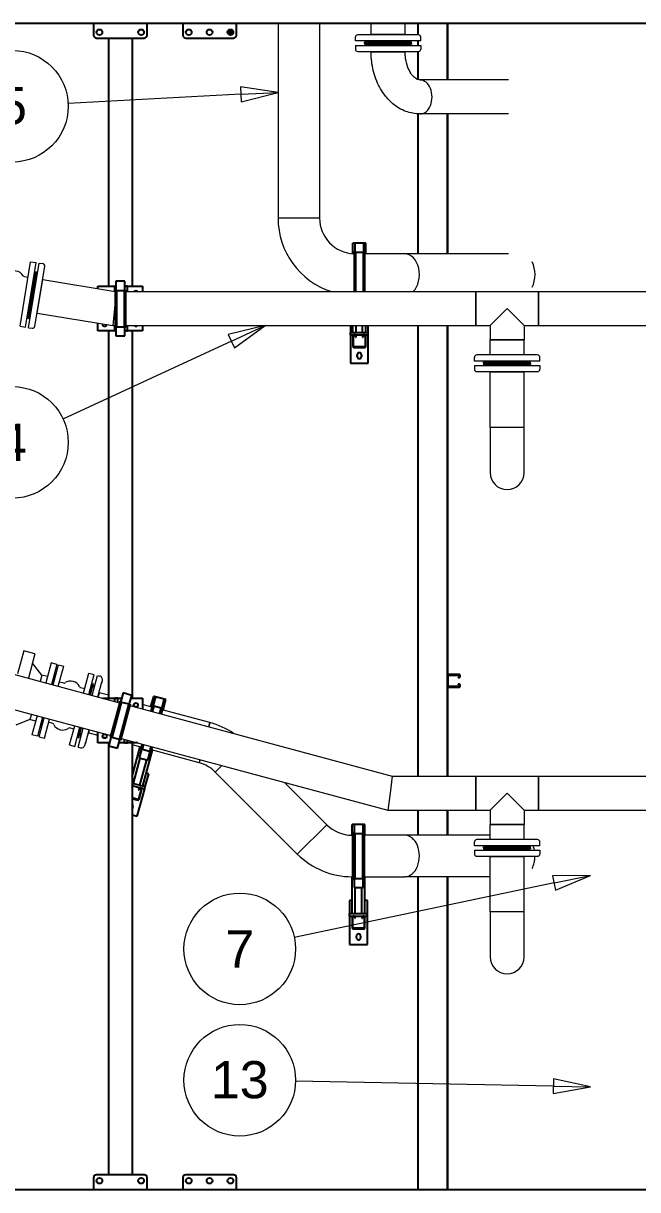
# Model space of a CAD drawing. Header units: millimetres. Extents: x 0 to 157650, y 0 to 89100.
# Drawn here: x 85060 to 91254, y 47450 to 59210 of the extents above; entities that cross this region are included whole.
import ezdxf

# ---------------------------------------------------------------- set-up
doc = ezdxf.new("R2010")
doc.units = ezdxf.units.MM
doc.header["$LTSCALE"] = 150
doc.layers.add('P_Biomass (BM)', color=150, linetype='Continuous', lineweight=18, true_color=0x007fff)
doc.layers.add('Symbol', color=7, linetype='Continuous', lineweight=18)
doc.layers.add('Visible', color=7, linetype='Continuous', lineweight=25)
doc.styles.add('Note Text', font='arial.ttf')

# ---------------------------------------------------------------- blocks, each defined once
blk = doc.blocks.new('Balloon2')
at = {"layer": 'Symbol'}
for p, q in [((584.189, 390.094), (581.667, 390.463)), ((581.667, 390.463), (581.719, 389.464)), ((581.693, 389.963), (570.071, 389.354)), ((581.693, 389.963), (584.189, 390.094)), ((581.719, 389.464), (584.189, 390.094))]:
    blk.add_line(p, q, dxfattribs=at)
at = {"layer": 'Symbol', "flags": 128}
blk.add_lwpolyline([(581.719, 389.464), (584.189, 390.094), (581.667, 390.463), (581.719, 389.464)], dxfattribs=at)
at = {"layer": 'Symbol'}
blk.add_circle((566.338, 389.158), 3.75, dxfattribs=at)
blk.add_solid([(581.719, 389.464), (584.189, 390.094), (581.667, 390.463), (581.719, 389.464)], dxfattribs=at)
at = {"layer": 'Symbol', "insert": (566.338, 389.179), "char_height": 2.5, "attachment_point": 5, "style": 'Note Text'}
blk.add_mtext('5', dxfattribs=at)
blk = doc.blocks.new('Balloon3')
at = {"layer": 'Symbol'}
for p, q in [((583.323, 374.415), (580.844, 373.82)), ((581.054, 373.367), (583.323, 374.415)), ((581.263, 372.913), (583.323, 374.415)), ((581.054, 373.367), (569.729, 368.134)), ((580.844, 373.82), (581.263, 372.913))]:
    blk.add_line(p, q, dxfattribs=at)
at = {"layer": 'Symbol', "flags": 128}
blk.add_lwpolyline([(581.263, 372.913), (583.323, 374.415), (580.844, 373.82), (581.263, 372.913)], dxfattribs=at)
at = {"layer": 'Symbol'}
blk.add_circle((566.338, 366.567), 3.75, dxfattribs=at)
blk.add_solid([(581.263, 372.913), (583.323, 374.415), (580.844, 373.82), (581.263, 372.913)], dxfattribs=at)
at = {"layer": 'Symbol', "insert": (566.338, 366.567), "char_height": 2.5, "attachment_point": 5, "style": 'Note Text'}
blk.add_mtext('4', dxfattribs=at)
blk = doc.blocks.new('Balloon8')
at = {"layer": 'Symbol'}
for p, q in [((605.189, 337.461), (602.64, 337.437)), ((602.64, 337.437), (602.845, 336.458)), ((602.743, 336.948), (605.189, 337.461)), ((602.845, 336.458), (605.189, 337.461)), ((602.743, 336.948), (585.276, 333.283))]:
    blk.add_line(p, q, dxfattribs=at)
at = {"layer": 'Symbol', "flags": 128}
blk.add_lwpolyline([(602.845, 336.458), (605.189, 337.461), (602.64, 337.437), (602.845, 336.458)], dxfattribs=at)
at = {"layer": 'Symbol'}
blk.add_circle((581.615, 332.515), 3.75, dxfattribs=at)
blk.add_solid([(602.845, 336.458), (605.189, 337.461), (602.64, 337.437), (602.845, 336.458)], dxfattribs=at)
at = {"layer": 'Symbol', "insert": (581.615, 332.515), "char_height": 2.5, "attachment_point": 5, "style": 'Note Text'}
blk.add_mtext('7', dxfattribs=at)
blk = doc.blocks.new('Balloon38')
at = {"layer": 'Symbol'}
for p, q in [((602.699, 323.792), (602.68, 322.793)), ((605.189, 323.246), (602.699, 323.792)), ((602.69, 323.292), (585.359, 323.617)), ((602.68, 322.793), (605.189, 323.246)), ((602.69, 323.292), (605.189, 323.246))]:
    blk.add_line(p, q, dxfattribs=at)
at = {"layer": 'Symbol', "flags": 128}
blk.add_lwpolyline([(602.68, 322.793), (605.189, 323.246), (602.699, 323.792), (602.68, 322.793)], dxfattribs=at)
at = {"layer": 'Symbol'}
blk.add_circle((581.615, 323.687), 3.75, dxfattribs=at)
blk.add_solid([(602.68, 322.793), (605.189, 323.246), (602.699, 323.792), (602.68, 322.793)], dxfattribs=at)
at = {"layer": 'Symbol', "insert": (581.615, 323.708), "char_height": 2.5, "attachment_point": 5, "style": 'Note Text'}
blk.add_mtext('13', dxfattribs=at)

msp = doc.modelspace()

# ---------------------------------------------------------------- linework, layer by layer
at = {"layer": 'P_Biomass (BM)'}
for p, q in [((87628, 59210), (87628, 57247)), ((88047, 59210), (88047, 57247)), ((88566, 59094), (88566, 59210)), ((88909, 59094), (88909, 59210)), ((88408, 59033), (88408, 59070)), ((89044, 59094), (88432, 59094)), ((88909, 59097), (88566, 59097)), ((88566, 59094), (88566, 59097)), ((88909, 59094), (88909, 59097)), ((89068, 59033), (89068, 59070)), ((89068, 59033), (88408, 59033)), ((88408, 58988), (89068, 58988)), ((88408, 58988), (88408, 58950)), ((88432, 58926), (89044, 58926)), ((88975, 59021), (88501, 59021)), ((88501, 59010), (88501, 59021)), ((88501, 59010), (88975, 59010)), ((88501, 59010), (88501, 59000)), ((88975, 59010), (88501, 59010)), ((88501, 59000), (88975, 59000)), ((88566, 58926), (88566, 58923)), ((88566, 58923), (88566, 58926)), ((88566, 58923), (88909, 58923)), ((88909, 58923), (88566, 58923)), ((88909, 58923), (88566, 58923)), ((88909, 58926), (88909, 58923)), ((88909, 58923), (88909, 58926)), ((88975, 59010), (88975, 59021)), ((88975, 59010), (88975, 59000)), ((89068, 58988), (89068, 58950)), ((89953, 58639), (89060, 58639)), ((89953, 58296), (89060, 58296)), ((88047, 57247), (87628, 57247)), ((88047, 57247), (87628, 57247)), ((85028, 56155), (85134, 56806)), ((85134, 56806), (85188, 56798)), ((88905, 56885), (88501, 56885)), ((89953, 56885), (88905, 56885)), ((85081, 56146), (85188, 56798)), ((85105, 56237), (85181, 56704)), ((85112, 56141), (85219, 56793)), ((85115, 56235), (85192, 56703)), ((85177, 56155), (85276, 56759)), ((85181, 56704), (85192, 56703)), ((85219, 56793), (85256, 56787)), ((85067, 56657), (85109, 56650)), ((85167, 56675), (85176, 56673)), ((85201, 56287), (85257, 56626)), ((85254, 56626), (85257, 56626)), ((85257, 56626), (85985, 56506)), ((86091, 56505), (89623, 56505)), ((89623, 56162), (89623, 56505)), ((89623, 56505), (90253, 56505)), ((89623, 56505), (89623, 56162)), ((90253, 56505), (90253, 56162)), ((90253, 56162), (90253, 56505)), ((90253, 56505), (97985, 56505)), ((85978, 56334), (85964, 56162)), ((85985, 56416), (85978, 56334)), ((89938, 56334), (89766, 56162)), ((90109, 56162), (89938, 56334)), ((85101, 56269), (85110, 56268)), ((85105, 56237), (85115, 56235)), ((85198, 56288), (85201, 56287)), ((85201, 56287), (85964, 56162)), ((85028, 56155), (85081, 56146)), ((85112, 56141), (85149, 56135)), ((85964, 56162), (85985, 56162)), ((86091, 56162), (89623, 56162)), ((89623, 56162), (89766, 56162)), ((89766, 56162), (89766, 56019)), ((90109, 56162), (90109, 56019)), ((90109, 56162), (90253, 56162)), ((90253, 56162), (97985, 56162)), ((90109, 56019), (89766, 56019)), ((89766, 56019), (90109, 56019)), ((89766, 55866), (89766, 56019)), ((90109, 55866), (90109, 56019)), ((90244, 55866), (89632, 55866)), ((90109, 55869), (89766, 55869)), ((89766, 55866), (89766, 55869)), ((90109, 55866), (90109, 55869)), ((89608, 55804), (89608, 55842)), ((90268, 55804), (89608, 55804)), ((89608, 55759), (90268, 55759)), ((89608, 55759), (89608, 55722)), ((90175, 55792), (89701, 55792)), ((89701, 55782), (89701, 55792)), ((89701, 55782), (90175, 55782)), ((89701, 55782), (89701, 55771)), ((90175, 55782), (89701, 55782)), ((89701, 55771), (90175, 55771)), ((90175, 55782), (90175, 55792)), ((90175, 55782), (90175, 55771)), ((90268, 55804), (90268, 55842)), ((90268, 55759), (90268, 55722)), ((89632, 55698), (90244, 55698)), ((89766, 55698), (89766, 55695)), ((89766, 55136), (89766, 55698)), ((89766, 55695), (90109, 55695)), ((90109, 55698), (90109, 55695)), ((90109, 55136), (90109, 55698)), ((90109, 55136), (89766, 55136)), ((89766, 55136), (89766, 54680)), ((90109, 55136), (89766, 55136)), ((90109, 54680), (90109, 55136)), ((85064, 52882), (85002, 52651)), ((85177, 52852), (85064, 52882)), ((85177, 52852), (85111, 52607)), ((84442, 52787), (86031, 52359)), ((85247, 52639), (85152, 52759)), ((85342, 52761), (85288, 52559)), ((85397, 52746), (85342, 52761)), ((85397, 52746), (85343, 52544)), ((85360, 52540), (85415, 52741)), ((85412, 52526), (85467, 52727)), ((85415, 52741), (85467, 52727)), ((85247, 52639), (85230, 52575)), ((85305, 52623), (85247, 52639)), ((85381, 52651), (85352, 52542)), ((85373, 52622), (85382, 52620)), ((85381, 52651), (85374, 52658)), ((85467, 52556), (85424, 52568)), ((85667, 52457), (85722, 52659)), ((85720, 52443), (85774, 52645)), ((85722, 52659), (85774, 52645)), ((85754, 52434), (85809, 52635)), ((85809, 52635), (85832, 52629)), ((85851, 52564), (85857, 52585)), ((84353, 52456), (85942, 52028)), ((85679, 52499), (85635, 52511)), ((85728, 52441), (85758, 52553)), ((85737, 52438), (85767, 52550)), ((85741, 52523), (85750, 52521)), ((85758, 52553), (85767, 52550)), ((85812, 52418), (85849, 52556)), ((85818, 52416), (85829, 52458)), ((85824, 52460), (85829, 52458)), ((85918, 52435), (85824, 52460)), ((85851, 52564), (85849, 52556)), ((86357, 52316), (86263, 52342)), ((85141, 52244), (85126, 52190)), ((85199, 52228), (85147, 52037)), ((86134, 52331), (88780, 51619)), ((86942, 52159), (86460, 52289)), ((85126, 52190), (84984, 52133)), ((85184, 52174), (85126, 52190)), ((85254, 52213), (85202, 52022)), ((85220, 52017), (85271, 52209)), ((85236, 52112), (85226, 52109)), ((85263, 52211), (85236, 52112)), ((85244, 52141), (85252, 52139)), ((85272, 52003), (85323, 52195)), ((85358, 52151), (85315, 52163)), ((85570, 52094), (85526, 52106)), ((85527, 51935), (85578, 52126)), ((85579, 51920), (85630, 52112)), ((85612, 52008), (85639, 52110)), ((85614, 51911), (85665, 52103)), ((85620, 52006), (85648, 52107)), ((86942, 52159), (86931, 52117)), ((86931, 52117), (86942, 52159)), ((85202, 52022), (85147, 52037)), ((85220, 52017), (85272, 52003)), ((85612, 52042), (85620, 52040)), ((85612, 52008), (85620, 52006)), ((85689, 51959), (85723, 52087)), ((85715, 52055), (85720, 52054)), ((85813, 52029), (85715, 52055)), ((85720, 52054), (85729, 52085)), ((85895, 52007), (85860, 52016)), ((86045, 52000), (88735, 51276)), ((85527, 51935), (85579, 51920)), ((85614, 51911), (85637, 51905)), ((85681, 51930), (85687, 51951)), ((85689, 51959), (85687, 51951)), ((86248, 51912), (86158, 51936)), ((86833, 51754), (86351, 51884)), ((86842, 51786), (86833, 51754)), ((86833, 51754), (86842, 51786)), ((86996, 51660), (87062, 51727)), ((87822, 50834), (86996, 51661)), ((88119, 51130), (87692, 51557)), ((88780, 51619), (88758, 51447)), ((88780, 51619), (89623, 51619)), ((89623, 51276), (89623, 51619)), ((89623, 51619), (90253, 51619)), ((89623, 51619), (89623, 51276)), ((90253, 51619), (90253, 51276)), ((90253, 51276), (90253, 51619)), ((90253, 51619), (97985, 51619)), ((88758, 51447), (88735, 51276)), ((89938, 51447), (89766, 51276)), ((90109, 51276), (89938, 51447)), ((88735, 51276), (89623, 51276)), ((89623, 51276), (89766, 51276)), ((89766, 51276), (89766, 51132)), ((90109, 51276), (90109, 51132)), ((90109, 51276), (90253, 51276)), ((90253, 51276), (97985, 51276)), ((88119, 51130), (87822, 50834)), ((88119, 51130), (87822, 50834)), ((90109, 51132), (89766, 51132)), ((89766, 51132), (90109, 51132)), ((89766, 50979), (89766, 51132)), ((90109, 50979), (90109, 51132)), ((88375, 51024), (88375, 50605)), ((88375, 51024), (88375, 50605)), ((88387, 51024), (88375, 51024)), ((88501, 51024), (88494, 51024)), ((88501, 51024), (88501, 50605)), ((88905, 51024), (88501, 51024)), ((88501, 51024), (88501, 50605)), ((89766, 51024), (88905, 51024)), ((89608, 50918), (89608, 50955)), ((90244, 50979), (89632, 50979)), ((90109, 50982), (89766, 50982)), ((89766, 50979), (89766, 50982)), ((90109, 50979), (90109, 50982)), ((90268, 50918), (90268, 50955)), ((90268, 50918), (89608, 50918)), ((89608, 50873), (90268, 50873)), ((89608, 50873), (89608, 50835)), ((89632, 50811), (90244, 50811)), ((90175, 50906), (89701, 50906)), ((89701, 50895), (89701, 50906)), ((89701, 50895), (90175, 50895)), ((89701, 50895), (89701, 50885)), ((90175, 50895), (89701, 50895)), ((89701, 50885), (90175, 50885)), ((89766, 50811), (89766, 50808)), ((89766, 50253), (89766, 50811)), ((89766, 50808), (90109, 50808)), ((90109, 50811), (90109, 50808)), ((90109, 50253), (90109, 50811)), ((90175, 50895), (90175, 50906)), ((90175, 50895), (90175, 50885)), ((90268, 50873), (90268, 50835)), ((88387, 50605), (88375, 50605)), ((88501, 50605), (88494, 50605)), ((88501, 50605), (88905, 50605)), ((89766, 50605), (88905, 50605)), ((90109, 50253), (89766, 50253)), ((89766, 50253), (89766, 49797)), ((90109, 50253), (89766, 50253)), ((90109, 49797), (90109, 50253))]:
    msp.add_line(p, q, dxfattribs=at)
for centre, radius, start, end in [((88432, 59070), 24, 90, 180), ((89044, 59070), 24, 0, 90), ((88432, 58950), 24, 180, 270), ((88535, 59042), 21, 205.3769, 270), ((88535, 58979), 21, 90, 154.6231), ((88940, 59042), 21, 270, 334.6231), ((88940, 58979), 21, 25.3769, 90), ((89044, 58950), 24, 270, 0), ((88409, 57247), 781, 180, 251.8428), ((88409, 57247), 362, 180, 267.6687), ((84967, 56601), 113, 34.4758, 126.9011), ((85207, 56665), 21, 106.0654, 170.6884), ((85252, 56763), 24, 350.6884, 80.6884), ((85095, 56689), 42.6, 214.4758, 228.7472), ((85141, 56266), 21, 170.6884, 235.3115), ((85153, 56159), 24, 260.6884, 350.6884), ((89632, 55842), 24, 90, 180), ((90244, 55842), 24, 0, 90), ((89735, 55813), 21, 205.3769, 270), ((89735, 55750), 21, 90, 154.6231), ((90140, 55813), 21, 270, 334.6231), ((90140, 55750), 21, 25.3769, 90), ((89632, 55722), 24, 180, 270), ((90244, 55722), 24, 270, 0), ((89938, 54680), 171, 180, 0), ((89938, 54680), 171, 180, 0), ((85536, 52476), 102, 27.4411, 122.439), ((85822, 52594), 36, 344.9401, 74.9401), ((85454, 52604), 50.4, 285.6101, 302.439), ((85671, 52546), 50.4, 207.4411, 224.27), ((85787, 52498), 33, 101.9757, 164.9401), ((85322, 52116), 50.4, 27.4411, 44.27), ((85458, 52186), 102, 207.4411, 302.439), ((85540, 52057), 50.4, 105.6101, 122.439), ((86739, 51405), 781, 55.6956, 74.9401), ((85664, 52040), 33, 164.9401, 227.9044), ((85646, 51940), 36, 254.9401, 344.9401), ((86739, 51405), 362, 44.9401, 74.9401), ((88375, 51386), 362, 225, 270), ((89632, 50955), 24, 90, 180), ((90244, 50955), 24, 0, 90), ((88375, 51386), 781, 225, 270), ((89632, 50835), 24, 180, 270), ((89735, 50927), 21, 205.3769, 270), ((89735, 50864), 21, 90, 154.6231), ((90140, 50927), 21, 270, 334.6231), ((90140, 50864), 21, 25.3769, 90), ((90244, 50835), 24, 270, 0), ((89938, 49797), 171, 180, 0), ((89938, 49797), 171, 180, 0)]:
    msp.add_arc(centre, radius, start, end, dxfattribs=at)
for centre, major_axis, start_param, end_param in [((89060, 58467), (0, -171), 0, 3.141593), ((89060, 58467), (0, -171), 0, 3.141593), ((88905, 56676), (0, 210), 3.760692, 6.283185), ((88905, 56676), (0, 210), 3.760692, 6.283185), ((90071, 56676), (0, 210), 4.058523, 5.366255), ((90071, 56676), (0, 210), 4.058523, 5.366255), ((88905, 50815), (0, -210), 0, 3.141593), ((88905, 50815), (0, -210), 0, 3.141593), ((90071, 50815), (0, 210), 4.058523, 4.697707), ((90071, 50815), (0, 210), 4.058523, 4.697707), ((90071, 50815), (0, 210), 4.994938, 5.228556), ((90071, 50815), (0, 210), 4.994938, 5.228556)]:
    msp.add_ellipse(centre, major_axis=major_axis, ratio=0.707107, start_param=start_param, end_param=end_param, dxfattribs=at)
for points, knots in [([(89060, 58296), (89011, 58296), (88962, 58305), (88869, 58340), (88824, 58367), (88742, 58437), (88704, 58481), (88643, 58580), (88618, 58634), (88583, 58748), (88572, 58808), (88567, 58886), (88566, 58905), (88566, 58923)], [3.141593, 3.141593, 3.141593, 3.141593, 3.402132, 3.402132, 3.677351, 3.677351, 3.988093, 3.988093, 4.302252, 4.302252, 4.616412, 4.616412, 4.712389, 4.712389, 4.712389, 4.712389]), ([(89060, 58639), (89052, 58639), (89043, 58640), (89021, 58650), (89008, 58659), (88981, 58686), (88969, 58703), (88946, 58744), (88936, 58767), (88921, 58818), (88915, 58846), (88910, 58891), (88909, 58907), (88909, 58923)], [3.141593, 3.141593, 3.141593, 3.141593, 3.455752, 3.455752, 3.769911, 3.769911, 4.043213, 4.043213, 4.30448, 4.30448, 4.568406, 4.568406, 4.712389, 4.712389, 4.712389, 4.712389]), ([(85849, 52556), (85849, 52556), (85849, 52556), (85850, 52558), (85850, 52560), (85851, 52562), (85851, 52563), (85851, 52564), (85852, 52564), (85851, 52564)], [-2.3553859, -2.3553859, -2.3553859, -2.3553859, -2.3490312, -2.3490312, -2.0439715, -2.0439715, -1.7543596, -1.7543596, -1.56067, -1.56067, -1.56067, -1.56067]), ([(85687, 51951), (85687, 51951), (85687, 51951), (85687, 51951), (85687, 51952), (85687, 51953), (85687, 51954), (85688, 51957), (85688, 51958), (85689, 51959)], [-2.3553852, -2.3553852, -2.3553852, -2.3553852, -2.3488819, -2.3488819, -2.0438878, -2.0438878, -1.7543331, -1.7543331, -1.56067, -1.56067, -1.56067, -1.56067])]:
    msp.add_open_spline(points, degree=3, knots=knots, dxfattribs=at)
at = {"layer": 'Visible'}
for p, q in [((84688, 59210), (99388, 59210)), ((85768, 59210), (85768, 59090)), ((85768, 59210), (85768, 59090)), ((86308, 59090), (86308, 59210)), ((86308, 59090), (86308, 59210)), ((86668, 59210), (86668, 59090)), ((87208, 59090), (87208, 59210)), ((85798, 59060), (86278, 59060)), ((85798, 59060), (86278, 59060)), ((85918, 59060), (85918, 56559)), ((86158, 59060), (86158, 56559)), ((86698, 59060), (87178, 59060)), ((87133, 59123), (87133, 59144)), ((87133, 59105), (87133, 59123)), ((87133, 59105), (87148, 59105)), ((87148, 59123), (87148, 59148)), ((87148, 59123), (87148, 59148)), ((87148, 59123), (87148, 59105)), ((87148, 59105), (87148, 59123)), ((87148, 59105), (87163, 59105)), ((87163, 59123), (87163, 59144)), ((87163, 59123), (87163, 59144)), ((87163, 59123), (87163, 59105)), ((87163, 59105), (87163, 59123)), ((87163, 59105), (87172, 59105)), ((88396, 56994), (88384, 56994)), ((88384, 56886), (88384, 56994)), ((88396, 56994), (88402, 56994)), ((88402, 56994), (88402, 56908)), ((88494, 56994), (88402, 56994)), ((88494, 56994), (88500, 56994)), ((88494, 56908), (88494, 56994)), ((88512, 56994), (88500, 56994)), ((88512, 56885), (88512, 56994)), ((88395, 56908), (88395, 56505)), ((88402, 56908), (88395, 56908)), ((88410, 56908), (88410, 56505)), ((88410, 56902), (88486, 56902)), ((88486, 56908), (88486, 56505)), ((88501, 56908), (88494, 56908)), ((88501, 56908), (88501, 56505)), ((85992, 56610), (85992, 56524)), ((86084, 56610), (85992, 56610)), ((86084, 56524), (86084, 56610)), ((85813, 56535), (85813, 56559)), ((85813, 56559), (85982, 56559)), ((85992, 56559), (85982, 56559)), ((85982, 56507), (85982, 56559)), ((85985, 56524), (85985, 56144)), ((85992, 56524), (85985, 56524)), ((86000, 56524), (86000, 56144)), ((86000, 56517), (86076, 56517)), ((86076, 56524), (86076, 56144)), ((86091, 56559), (86084, 56559)), ((86091, 56524), (86084, 56524)), ((86091, 56559), (86098, 56559)), ((86091, 56524), (86091, 56144)), ((86110, 56559), (86098, 56559)), ((86110, 56559), (86263, 56559)), ((86110, 56505), (86110, 56559)), ((86263, 56559), (86263, 56505)), ((85813, 56109), (85813, 56187)), ((85982, 56109), (85813, 56109)), ((85918, 56109), (85918, 52405)), ((85982, 56109), (85982, 56162)), ((85982, 56109), (85992, 56109)), ((85985, 56144), (85992, 56144)), ((85992, 56144), (85992, 56058)), ((86000, 56150), (86076, 56150)), ((86084, 56058), (86084, 56144)), ((86084, 56144), (86091, 56144)), ((86084, 56109), (86091, 56109)), ((86098, 56109), (86091, 56109)), ((86098, 56109), (86110, 56109)), ((86110, 56109), (86110, 56162)), ((86263, 56109), (86110, 56109)), ((86158, 56109), (86158, 52405)), ((86263, 56162), (86263, 56109)), ((88358, 56162), (88358, 56094)), ((88384, 56094), (88384, 56162)), ((88415, 56094), (88415, 56162)), ((88481, 56094), (88481, 56162)), ((88512, 56094), (88512, 56162)), ((88538, 56094), (88538, 56162)), ((85992, 56058), (86084, 56058)), ((88358, 56094), (88538, 56094)), ((88358, 56070), (88358, 56094)), ((88358, 56070), (88396, 56070)), ((88358, 56070), (88358, 55784)), ((88384, 56058), (88384, 55954)), ((88390, 55954), (88390, 56058)), ((88403, 56070), (88396, 56070)), ((88396, 56064), (88403, 56064)), ((88403, 56070), (88493, 56070)), ((88409, 56058), (88409, 56047)), ((88409, 56047), (88415, 56047)), ((88415, 56047), (88415, 56058)), ((88481, 56058), (88481, 56047)), ((88481, 56047), (88487, 56047)), ((88487, 56047), (88487, 56058)), ((88500, 56070), (88493, 56070)), ((88493, 56064), (88500, 56064)), ((88500, 56070), (88538, 56070)), ((88506, 56058), (88506, 55954)), ((88512, 55954), (88512, 56058)), ((88538, 56070), (88538, 56094)), ((88538, 55784), (88538, 56070)), ((88500, 55948), (88396, 55948)), ((88396, 55942), (88500, 55942)), ((88427, 55850), (88427, 55868)), ((88469, 55868), (88469, 55850)), ((88358, 55784), (88538, 55784)), ((86066, 52458), (86043, 52375)), ((86154, 52434), (86066, 52458)), ((85862, 52405), (85982, 52405)), ((86036, 52377), (85937, 52010)), ((86050, 52373), (85952, 52006)), ((85994, 52405), (85982, 52405)), ((85982, 52372), (85982, 52405)), ((85994, 52405), (86000, 52405)), ((86012, 52405), (86000, 52405)), ((86012, 52405), (86051, 52405)), ((86012, 52364), (86012, 52405)), ((86124, 52353), (86026, 51987)), ((86043, 52375), (86036, 52377)), ((86139, 52349), (86040, 51982)), ((86049, 52367), (86123, 52347)), ((86131, 52351), (86154, 52434)), ((86139, 52349), (86132, 52351)), ((86146, 52405), (86263, 52405)), ((86263, 52405), (86263, 52297)), ((86363, 52338), (86346, 52274)), ((86347, 52319), (86375, 52424)), ((86378, 52334), (86360, 52270)), ((86370, 52336), (86363, 52338)), ((86393, 52419), (86370, 52336)), ((86387, 52421), (86375, 52424)), ((86387, 52421), (86393, 52419)), ((86481, 52395), (86393, 52419)), ((86459, 52312), (86481, 52395)), ((86470, 52286), (86498, 52391)), ((86481, 52395), (86487, 52394)), ((86498, 52391), (86487, 52394)), ((86376, 52328), (86450, 52308)), ((86451, 52314), (86434, 52251)), ((86466, 52311), (86449, 52247)), ((86466, 52311), (86459, 52312)), ((85813, 51955), (85813, 52063)), ((85944, 52008), (85922, 51925)), ((85937, 52010), (85944, 52008)), ((85953, 52012), (86027, 51992)), ((86010, 51901), (86033, 51985)), ((86033, 51984), (86040, 51982)), ((86079, 51955), (86079, 51991)), ((86110, 51955), (86110, 51983)), ((85930, 51955), (85813, 51955)), ((85918, 51955), (85918, 47600)), ((85922, 51925), (86010, 51901)), ((86079, 51955), (86025, 51955)), ((86079, 51955), (86091, 51955)), ((86098, 51955), (86091, 51955)), ((86098, 51955), (86110, 51955)), ((86214, 51955), (86110, 51955)), ((86158, 51955), (86158, 47600)), ((86158, 51616), (86238, 51914)), ((86250, 51888), (86227, 51805)), ((86257, 51943), (86243, 51890)), ((86243, 51890), (86250, 51888)), ((86271, 51939), (86257, 51886)), ((86259, 51892), (86332, 51872)), ((86265, 51522), (86361, 51881)), ((86316, 51781), (86338, 51864)), ((86345, 51919), (86331, 51866)), ((86338, 51864), (86345, 51862)), ((86360, 51916), (86345, 51862)), ((86171, 51547), (86239, 51802)), ((86227, 51805), (86316, 51781)), ((86235, 51529), (86304, 51784)), ((86176, 51684), (86158, 51689)), ((86290, 51515), (86325, 51644)), ((86325, 51644), (86299, 51651)), ((86158, 51550), (86290, 51515)), ((86158, 51525), (86241, 51503)), ((86159, 51502), (86161, 51512)), ((86284, 51492), (86290, 51515)), ((86158, 51502), (86159, 51502)), ((86215, 51384), (86158, 51400)), ((86158, 51393), (86214, 51378)), ((86209, 51216), (86284, 51492)), ((86226, 51495), (86223, 51485)), ((86249, 51488), (86223, 51388)), ((86223, 51485), (86229, 51483)), ((86228, 51387), (86255, 51487)), ((86229, 51483), (86232, 51493)), ((86239, 51497), (86245, 51496)), ((86247, 51502), (86241, 51503)), ((86247, 51502), (86284, 51492)), ((86165, 51315), (86160, 51297)), ((86158, 51230), (86209, 51216)), ((88389, 51133), (88377, 51133)), ((88377, 51024), (88377, 51133)), ((88387, 51047), (88387, 50582)), ((88395, 51047), (88387, 51047)), ((88389, 51133), (88395, 51133)), ((88395, 51133), (88395, 51046)), ((88486, 51133), (88395, 51133)), ((88402, 51046), (88402, 50583)), ((88402, 51040), (88479, 51040)), ((88479, 51046), (88479, 50583)), ((88486, 51133), (88492, 51133)), ((88486, 51046), (88486, 51133)), ((88494, 51047), (88486, 51047)), ((88504, 51133), (88492, 51133)), ((88494, 51047), (88494, 50582)), ((88504, 51024), (88504, 51133)), ((88377, 50233), (88377, 50605)), ((88387, 50582), (88395, 50582)), ((88395, 50583), (88395, 50497)), ((88402, 50589), (88479, 50589)), ((88486, 50497), (88486, 50583)), ((88486, 50582), (88494, 50582)), ((88504, 50233), (88504, 50605)), ((88395, 50497), (88486, 50497)), ((88407, 50233), (88407, 50497)), ((88474, 50233), (88474, 50497)), ((88350, 50367), (88350, 50233)), ((88377, 50367), (88350, 50367)), ((88530, 50367), (88504, 50367)), ((88530, 50233), (88530, 50367)), ((88350, 50233), (88530, 50233)), ((88350, 50209), (88350, 50233)), ((88530, 50209), (88530, 50233)), ((88350, 50209), (88389, 50209)), ((88350, 50209), (88350, 49923)), ((88377, 50197), (88377, 50093)), ((88383, 50093), (88383, 50197)), ((88395, 50209), (88389, 50209)), ((88389, 50203), (88395, 50203)), ((88395, 50209), (88486, 50209)), ((88401, 50197), (88401, 50186)), ((88401, 50186), (88407, 50186)), ((88407, 50186), (88407, 50197)), ((88474, 50197), (88474, 50186)), ((88474, 50186), (88480, 50186)), ((88480, 50186), (88480, 50197)), ((88492, 50209), (88486, 50209)), ((88486, 50203), (88492, 50203)), ((88492, 50209), (88530, 50209)), ((88498, 50197), (88498, 50093)), ((88504, 50093), (88504, 50197)), ((88530, 49923), (88530, 50209)), ((88492, 50087), (88389, 50087)), ((88389, 50081), (88492, 50081)), ((88419, 49989), (88419, 50007)), ((88461, 50007), (88461, 49989)), ((88350, 49923), (88530, 49923)), ((85768, 47570), (85768, 47450)), ((85768, 47570), (85768, 47450)), ((86278, 47600), (85798, 47600)), ((86278, 47600), (85798, 47600)), ((86308, 47450), (86308, 47570)), ((86308, 47450), (86308, 47570)), ((86668, 47570), (86668, 47450)), ((87178, 47600), (86698, 47600)), ((87208, 47450), (87208, 47570)), ((99388, 47450), (84688, 47450))]:
    msp.add_line(p, q, dxfattribs=at)
at = {"layer": 'Visible', "color": 9, "true_color": 0xc0c0c0}
for p, q in [((89038, 59210), (89038, 59094)), ((89338, 58639), (89338, 59210)), ((89338, 59210), (89338, 58639)), ((89038, 59033), (89038, 58988)), ((89038, 58926), (89038, 58643)), ((89038, 58296), (89038, 56885)), ((89338, 56885), (89338, 58296)), ((89338, 58296), (89338, 56885)), ((89038, 56162), (89038, 51619)), ((89338, 51619), (89338, 56162)), ((89338, 56162), (89338, 51619)), ((89338, 52632), (89338, 52528)), ((89344, 52528), (89344, 52632)), ((89453, 52644), (89350, 52644)), ((89350, 52638), (89453, 52638)), ((89443, 52619), (89443, 52613)), ((89453, 52619), (89443, 52619)), ((89443, 52613), (89453, 52613)), ((89459, 52632), (89459, 52625)), ((89465, 52625), (89465, 52632)), ((89453, 52522), (89350, 52522)), ((89350, 52516), (89453, 52516)), ((89443, 52547), (89443, 52541)), ((89453, 52547), (89443, 52547)), ((89443, 52541), (89453, 52541)), ((89459, 52535), (89459, 52528)), ((89465, 52528), (89465, 52535)), ((89038, 51276), (89038, 51024)), ((89338, 51024), (89338, 51276)), ((89338, 51276), (89338, 51024)), ((89038, 50605), (89038, 47450)), ((89338, 47450), (89338, 50605)), ((89338, 50605), (89338, 47450))]:
    msp.add_line(p, q, dxfattribs=at)
at = {"layer": 'Visible'}
for centre, radius in [((85828, 59120), 28.5), ((85828, 59120), 28.5), ((86248, 59120), 28.5), ((86248, 59120), 28.5), ((86728, 59120), 28.5), ((86938, 59120), 28.5), ((87148, 59120), 28.5), ((86195, 52337), 21), ((85880, 52022), 21), ((85828, 47540), 28.5), ((85828, 47540), 28.5), ((86248, 47540), 28.5), ((86248, 47540), 28.5), ((86728, 47540), 28.5), ((86938, 47540), 28.5), ((87148, 47540), 28.5)]:
    msp.add_circle(centre, radius, dxfattribs=at)
for centre, radius, start, end in [((85798, 59090), 30, 180, 270), ((85798, 59090), 30, 180, 270), ((86278, 59090), 30, 270, 0), ((86278, 59090), 30, 270, 0), ((86698, 59090), 30, 180, 270), ((87178, 59090), 30, 270, 0), ((86195, 56491), 21, 41.6276, 138.3724), ((85880, 56176), 21, 171.3554, 350.0215), ((86195, 56176), 21, 221.6276, 318.3724), ((88396, 56058), 12, 90, 180), ((88396, 56058), 6, 90, 180), ((88403, 56058), 12, 0, 90), ((88403, 56058), 6, 0, 90), ((88493, 56058), 12, 90, 180), ((88493, 56058), 6, 90, 180), ((88500, 56058), 12, 0, 90), ((88500, 56058), 6, 0, 90), ((88396, 55954), 12, 180, 270), ((88396, 55954), 6, 180, 270), ((88448, 55868), 21, 0, 180), ((88500, 55954), 12, 270, 0), ((88500, 55954), 6, 270, 0), ((88448, 55850), 21, 180, 0), ((86150, 51515), 12, 344.9401, 47.1185), ((86238, 51492), 12, 74.9401, 164.9401), ((86238, 51492), 6, 74.9401, 164.9401), ((86244, 51490), 6, 344.9401, 74.9401), ((86244, 51490), 12, 344.9401, 74.9401), ((86144, 51320), 21, 344.9401, 49.7112), ((86140, 51303), 21, 330.3834, 344.9401), ((86217, 51390), 12, 254.9401, 344.9401), ((86217, 51390), 6, 254.9401, 344.9401), ((88389, 50197), 12, 90, 180), ((88389, 50197), 6, 90, 180), ((88395, 50197), 12, 0, 90), ((88395, 50197), 6, 0, 90), ((88486, 50197), 12, 90, 180), ((88486, 50197), 6, 90, 180), ((88492, 50197), 12, 0, 90), ((88492, 50197), 6, 0, 90), ((88389, 50093), 12, 180, 270), ((88389, 50093), 6, 180, 270), ((88440, 50007), 21, 0, 180), ((88440, 49989), 21, 180, 0), ((88492, 50093), 12, 270, 0), ((88492, 50093), 6, 270, 0), ((85798, 47570), 30, 90, 180), ((85798, 47570), 30, 90, 180), ((86278, 47570), 30, 0, 90), ((86278, 47570), 30, 0, 90), ((86698, 47570), 30, 90, 180), ((87178, 47570), 30, 0, 90)]:
    msp.add_arc(centre, radius, start, end, dxfattribs=at)
at = {"layer": 'Visible', "color": 9, "true_color": 0xc0c0c0}
for centre, radius, start, end in [((89350, 52632), 12, 90, 180), ((89350, 52632), 6, 90, 180), ((89453, 52632), 12, 0, 90), ((89453, 52632), 6, 0, 90), ((89453, 52625), 12, 270, 0), ((89453, 52625), 6, 270, 0), ((89350, 52528), 12, 180, 270), ((89350, 52528), 6, 180, 270), ((89453, 52535), 12, 0, 90), ((89453, 52535), 6, 0, 90), ((89453, 52528), 6, 270, 0), ((89453, 52528), 12, 270, 0)]:
    msp.add_arc(centre, radius, start, end, dxfattribs=at)

# ---------------------------------------------------------------- block references
at = {"layer": 'Symbol', "xscale": 150, "yscale": 150, "zscale": 150}
for name in ['Balloon2', 'Balloon3', 'Balloon8', 'Balloon38']:
    msp.add_blockref(name, (0, 0), dxfattribs=at)

doc.saveas('drawing.dxf')
